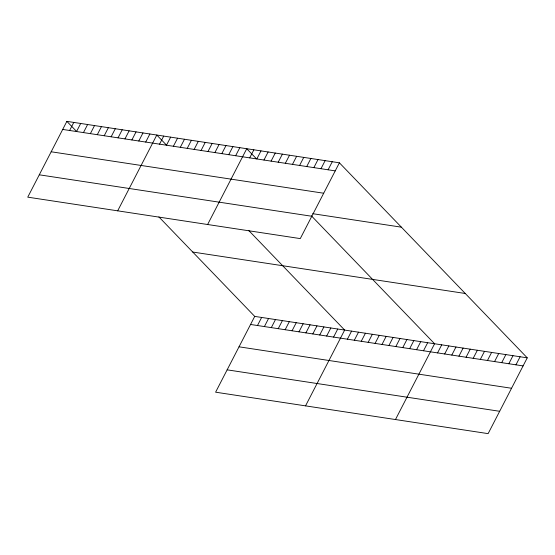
<?xml version="1.0" encoding="UTF-8"?>
<svg xmlns="http://www.w3.org/2000/svg" width="555" height="555" viewBox="0 0 555 555"><rect width="100%" height="100%" fill="white"/><g stroke="black" fill="none" stroke-linecap="round" stroke-linejoin="round"><path stroke-width="0.83" d="M66.871 121.365L27.75 197.157L300.276 238.601L339.396 162.809L66.871 121.365L76.403 131.264M69.625 130.487L73.787 122.419M76.541 131.535L80.704 123.467M83.458 132.589L87.621 124.521M90.375 133.644L94.537 125.576M97.291 134.692L101.461 126.623M104.215 135.746L108.378 127.678M111.132 136.801L115.294 128.732M118.048 137.848L122.211 129.78M124.965 138.903L129.128 130.834M131.882 139.957L136.051 131.889M138.805 141.005L142.968 132.936M145.722 142.059L149.885 133.991M117.681 210.831L156.801 135.045L166.34 144.945M159.556 144.161L163.718 136.093M166.472 145.216L170.642 137.147M173.389 146.263L177.558 138.202M180.313 147.318L184.475 139.249M187.229 148.372L191.392 140.304M194.146 149.42L198.308 141.358M201.063 150.474L205.225 142.406M207.979 151.529L212.149 143.461M214.903 152.576L219.065 144.508M221.82 153.631L225.982 145.563M228.736 154.685L232.899 146.617M235.653 155.733L239.815 147.665M207.619 224.511L246.739 148.719L256.271 158.619M249.701 157.87L253.864 149.801M256.826 158.959L260.989 150.891M263.958 160.041L268.12 151.973M271.083 161.123L275.245 153.055M278.208 162.206L282.377 154.137M285.339 163.295L289.502 155.227M292.464 164.377L296.627 156.309M299.596 165.459L303.758 157.391M306.721 166.542L310.883 158.473M313.846 167.631L318.015 159.562M320.977 168.713L325.14 160.645M328.102 169.795L332.265 161.727M158.883 216.901L254.724 316.399L215.604 392.191L488.129 433.635L527.25 357.843L339.396 162.809M257.478 325.514L261.641 317.453M264.395 326.569L268.558 318.501M271.312 327.623L275.474 319.555M278.228 328.671L282.398 320.603M285.152 329.725L289.315 321.657M292.069 330.78L296.231 322.712M298.985 331.828L303.148 323.759M305.902 332.882L310.065 324.814M312.819 333.937L316.981 325.868M319.736 334.984L323.905 326.916M326.659 336.039L330.822 327.97M333.576 337.093L337.738 329.025M305.541 405.865L344.655 330.072L248.82 230.575M347.409 339.195L351.572 331.127M354.326 340.25L358.495 332.181M361.25 341.297L365.412 333.229M368.166 342.352L372.329 334.283M375.083 343.406L379.245 335.338M382 344.454L386.162 336.385M388.916 345.508L393.086 337.44M395.84 346.563L400.002 338.495M402.757 347.61L406.919 339.542M409.673 348.665L413.836 340.597M416.59 349.719L420.752 341.651M423.507 350.767L427.676 342.699M395.472 419.545L434.593 343.753L311.459 215.916M437.555 352.904L441.718 344.835M444.68 353.986L448.849 345.918M451.812 355.075L455.974 347.007M458.936 356.157L463.099 348.089M466.068 357.24L470.231 349.171M473.193 358.322L477.356 350.254M480.318 359.411L484.487 351.343M487.45 360.493L491.612 352.425M494.574 361.576L498.737 353.507M501.706 362.658L505.869 354.589M508.831 363.747L512.993 355.679M515.956 364.829L520.125 356.761M62.701 129.433L335.234 170.878M51.171 151.779L323.697 193.23M312.687 213.682L401.39 227.175M39.287 174.804L311.813 216.256M192.731 252.039L465.256 293.484M254.724 316.399L527.25 357.843M250.562 324.467L523.087 365.912M239.025 346.813L511.55 388.264M227.141 369.838L499.666 411.29"/></g></svg>
